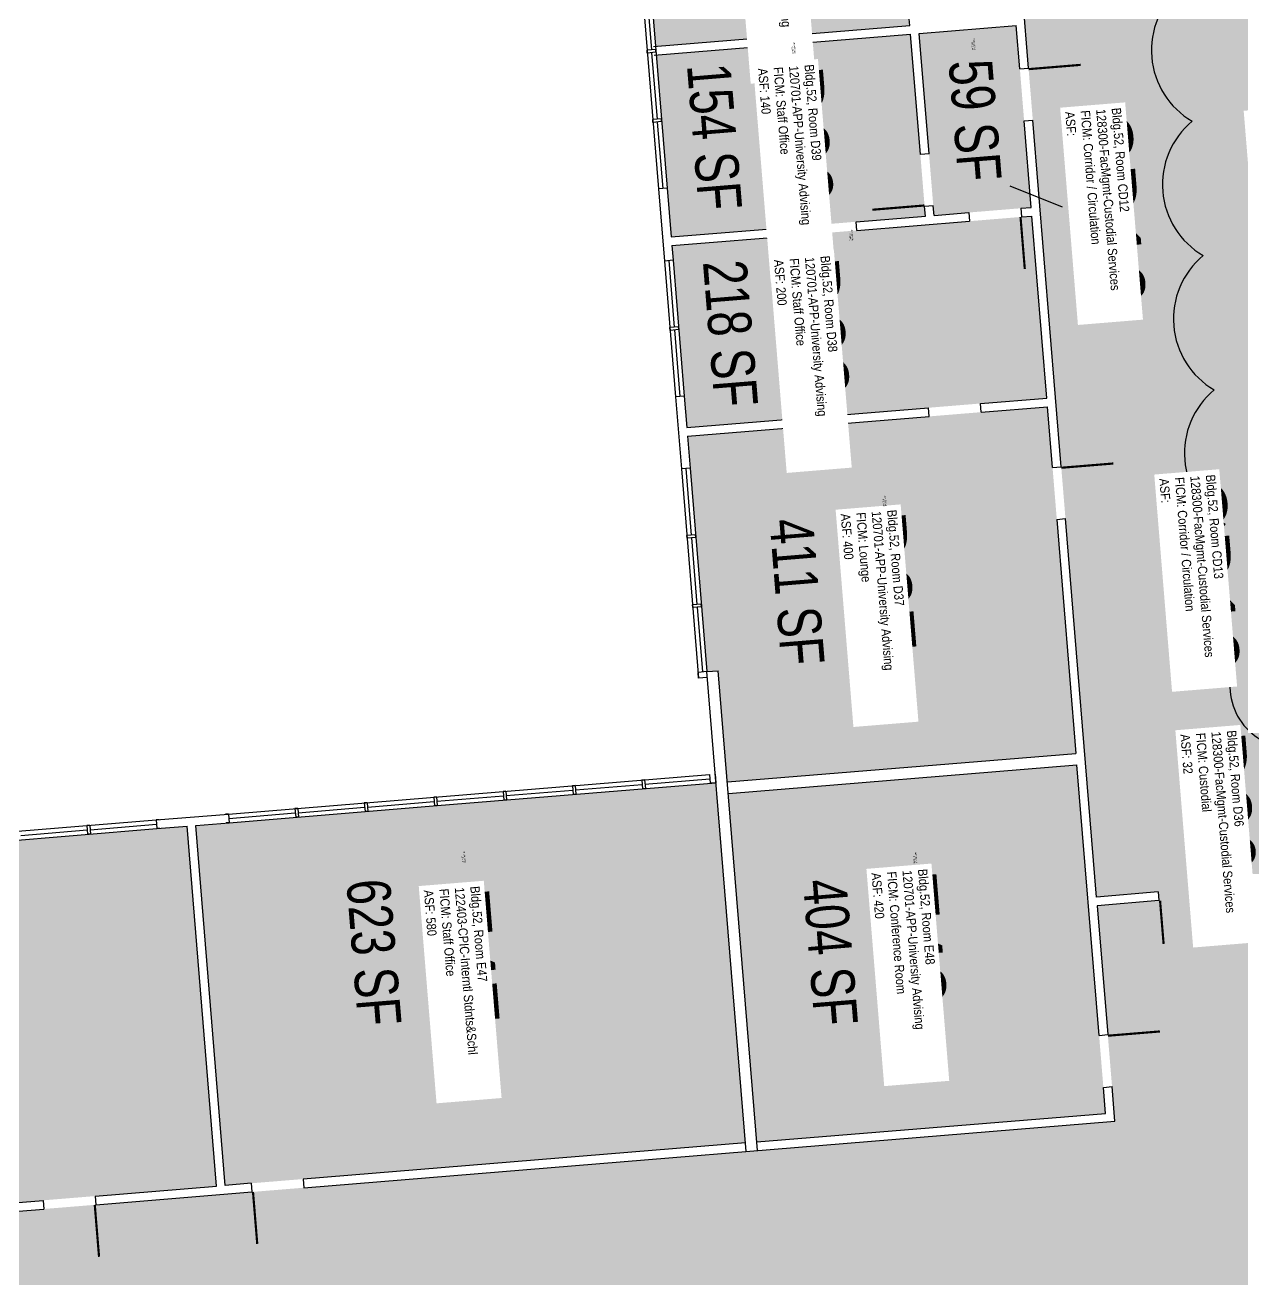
# Model space of a CAD drawing. Header units: inches. Extents: x 69213595 to 69219133, y 27671820 to 27676125.
# Drawn here: x 69215051 to 69215890, y 27673459 to 27674324 of the extents above; entities that cross this region are included whole.
import ezdxf
from ezdxf.enums import TextEntityAlignment as Align

# ---------------------------------------------------------------- set-up
doc = ezdxf.new("R2010")
doc.units = ezdxf.units.IN
doc.header["$LTSCALE"] = 100
doc.header["$MEASUREMENT"] = 0
for name, color, linetype in [('A-DOOR', 2, 'CONTINUOUS'), ('A-GLAZ', 1, 'CONTINUOUS'), ('A-IDEN-RNUM', 7, 'CONTINUOUS'), ('A-IDEN-SNUM', 4, 'CONTINUOUS'), ('A-IDEN-VNUM', 4, 'CONTINUOUS'), ('A-WALL', 5, 'CONTINUOUS'), ('AREA-TEXT', 3, 'CONTINUOUS'), ('Rooms-Category-Color', 7, 'CONTINUOUS'), ('Rooms-College-Color', 7, 'CONTINUOUS'), ('Rooms-Department-Color', 7, 'CONTINUOUS'), ('Rooms-Division-Color', 7, 'CONTINUOUS'), ('Rooms-Information', 7, 'CONTINUOUS')]:
    doc.layers.add(name, color=color, linetype=linetype)
doc.layers.add('A-REV', color=1, linetype='CONTINUOUS', true_color=0xff0000)
doc.styles.add('CP_AREA', font='arial.ttf', dxfattribs={"height": 15})
doc.styles.add('CP_ROOMSNUMBER', font='arial.ttf', dxfattribs={"height": 1})
doc.styles.add('CP_ROOMVNUMBER', font='arial.ttf', dxfattribs={"width": 0.85, "height": 0.075})

msp = doc.modelspace()

# ---------------------------------------------------------------- hatches: boundary and pattern name
at = {"layer": 'Rooms-Category-Color', "true_color": 0xadadad}
for points in [[(69215840.75, 27673099.77), (69215837.81, 27673135.65), (69215823.62, 27673308.82), (69215820.68, 27673344.7), (69215812.35, 27673446.36), (69215565.93, 27673426.17), (69215557.95, 27673425.52), (69215582.07, 27673131.25), (69215510.31, 27673125.37), (69215486.68, 27673413.66), (69215486.19, 27673419.63), (69215058.63, 27673384.6), (69215022.75, 27673381.66), (69214983.88, 27673378.47), (69214948, 27673375.53), (69214569.27, 27673344.5), (69214533.39, 27673341.56), (69214399.83, 27673330.62), (69214359.94, 27673327.64), (69214296.12, 27673322.87), (69214154.6, 27673311.28), (69214144.8, 27673430.87), (69214310.24, 27673444.43), (69214316.22, 27673444.92), (69214311.48, 27673502.73), (69214308.54, 27673538.61), (69214306.58, 27673562.53), (69214303.64, 27673598.41), (69214287.8, 27673791.76), (69214284.86, 27673827.64), (69214282.9, 27673851.56), (69214279.96, 27673887.44), (69214264.28, 27674078.8), (69214261.34, 27674114.68), (69214259.38, 27674138.6), (69214256.44, 27674174.48), (69214251.46, 27674235.27), (69214325.21, 27674241.32), (69214357.31, 27673849.63), (69214389.91, 27673451.71), (69214397.89, 27673452.37), (69214818.23, 27673486.81), (69215063.65, 27673506.92), (69215099.53, 27673509.86), (69215207.17, 27673518.68), (69215243.05, 27673521.62), (69215548.03, 27673546.61), (69215556, 27673547.26), (69215802.43, 27673567.45), (69215790.24, 27673716.22), (69215832.85, 27673719.71), (69215832.36, 27673725.69), (69215789.75, 27673722.2), (69215745.81, 27674258.39), (69215742.87, 27674294.27), (69215716.68, 27674613.92), (69215713.74, 27674649.8), (69215706.5, 27674738.19), (69215524.47, 27675247.88), (69215512.34, 27675281.78), (69215403.46, 27675585.87), (69215540.46, 27675634.88), (69215548.89, 27675611.3), (69215561.02, 27675577.4), (69215622.41, 27675405.79), (69215634.54, 27675371.9), (69215739.63, 27675078.13), (69215751.76, 27675044.23), (69215797.61, 27674916.07), (69215921.32, 27674926.2), (69215957.2, 27674929.14), (69215999.35, 27674932.6), (69216032.24, 27674935.29), (69216068.12, 27674938.23), (69216151.84, 27674945.09), (69216187.72, 27674948.03), (69216314.29, 27674958.4), (69216421.93, 27674967.22), (69216888.37, 27675005.44), (69216924.25, 27675008.38), (69216954.15, 27675010.83), (69216990.03, 27675013.77), (69217037.87, 27675017.69), (69217073.75, 27675020.63), (69217468.43, 27675052.97), (69217504.3, 27675055.91), (69217563.11, 27675060.73), (69217598.99, 27675063.67), (69217671.74, 27675069.63), (69217707.62, 27675072.57), (69218096.32, 27675104.42), (69218132.2, 27675107.36), (69218174.06, 27675110.79), (69218209.94, 27675113.73), (69218254.79, 27675117.41), (69218290.67, 27675120.35), (69218673.39, 27675151.71), (69218709.27, 27675154.65), (69218751.13, 27675158.08), (69218763.09, 27675012.07), (69218721.23, 27675008.64), (69218685.35, 27675005.7), (69218302.63, 27674974.34), (69218266.75, 27674971.4), (69218221.9, 27674967.72), (69218186.02, 27674964.78), (69218144.16, 27674961.35), (69218108.28, 27674958.41), (69217719.59, 27674926.56), (69217659.79, 27674921.66), (69217459.71, 27674905.27), (69217423.83, 27674902.33), (69217257.39, 27674888.69), (69217221.51, 27674885.75), (69217193.6, 27674883.46), (69217173.67, 27674881.83), (69217137.79, 27674878.89), (69216744.85, 27674846.69), (69216708.97, 27674843.75), (69216649.18, 27674838.85), (69216613.3, 27674835.91), (69216553.5, 27674831.01), (69216517.62, 27674828.07), (69216130.66, 27674796.37), (69216094.78, 27674793.43), (69216076.84, 27674791.96), (69216040.96, 27674789.02), (69215849.6, 27674773.34), (69215854.29, 27674716.18), (69215857.23, 27674680.3), (69215861.21, 27674631.7), (69215864.15, 27674595.82), (69215878.25, 27674423.76), (69215885.48, 27674335.55), (69215927.34, 27674338.98), (69215930.14, 27674304.8), (69215932.75, 27674272.9), (69215933.14, 27674268.22), (69215891.28, 27674264.79), (69215918.27, 27673935.39), (69215919.25, 27673923.33), (69215934.66, 27673734.09), (69215892.15, 27673730.59), (69215892.64, 27673724.61), (69215935.15, 27673728.11), (69215955.34, 27673482.91), (69216291.47, 27673510.45), (69216327.35, 27673513.39), (69216554.59, 27673532.01), (69216590.46, 27673534.95), (69216716.04, 27673545.24), (69216751.92, 27673548.18), (69217242.28, 27673588.36), (69217278.16, 27673591.3), (69217349.92, 27673597.18), (69217385.8, 27673600.12), (69217430.65, 27673603.8), (69217484.47, 27673608.21), (69217520.35, 27673611.15), (69217734.63, 27673628.71), (69217736.43, 27673606.78), (69217744.4, 27673607.43), (69217743.91, 27673613.41), (69217774.81, 27673615.95), (69217751.12, 27673904.98), (69217831.85, 27673911.59), (69217854.23, 27673638.51), (69217862.2, 27673639.16), (69218120.34, 27673660.31), (69218156.22, 27673663.25), (69218345.58, 27673678.77), (69218405.38, 27673683.67), (69218536.94, 27673694.45), (69218596.74, 27673699.35), (69218780.13, 27673714.38), (69218837.93, 27673719.11), (69218907.7, 27673724.83), (69218911.13, 27673682.97), (69218914.07, 27673647.09), (69218917.5, 27673605.23), (69218925.02, 27673513.48), (69218805.42, 27673503.68), (69218797.9, 27673595.43), (69218789.93, 27673594.78), (69218691.26, 27673586.69), (69218655.38, 27673583.75), (69218547.74, 27673574.93), (69218511.86, 27673571.99), (69218404.22, 27673563.17), (69218368.34, 27673560.23), (69218261.7, 27673551.49), (69218225.82, 27673548.55), (69218118.18, 27673539.73), (69218082.3, 27673536.79), (69217968.68, 27673527.48), (69217932.8, 27673524.54), (69217752.4, 27673509.76), (69217750.61, 27673531.69), (69217742.63, 27673531.03), (69217769.09, 27673208.12), (69217697.33, 27673202.24), (69217672.67, 27673503.23), (69217432.48, 27673483.55), (69217249.09, 27673468.52), (69217213.21, 27673465.58), (69217045.77, 27673451.86), (69217009.89, 27673448.92), (69216812.55, 27673432.75), (69216776.67, 27673429.81), (69216150.27, 27673378.48), (69216114.39, 27673375.54), (69215965.14, 27673363.31), (69215993.24, 27673020.46), (69215995.85, 27672988.57), (69215998.79, 27672952.69), (69216035.09, 27672509.67), (69215890.08, 27672497.79), (69215883.54, 27672577.52), (69215880.28, 27672617.39), (69215878.74, 27672636.1), (69215860.5, 27672858.78), (69215857.56, 27672894.66)], [(69215701.73, 27674194.58), (69215737.61, 27674197.52), (69215744.73, 27674198.1), (69215739.83, 27674257.9), (69215736.89, 27674293.78), (69215734.44, 27674323.68), (69215667.42, 27674318.19), (69215674.23, 27674235.07), (69215677.17, 27674199.19), (69215677.71, 27674192.61)]]:
    msp.add_hatch(color=253, dxfattribs=at).paths.add_polyline_path(points)
at = {"layer": 'Rooms-Category-Color', "true_color": 0xfa9ba3}
for points in [[(69215478.04, 27674400.8), (69215475.24, 27674434.88), (69215650.66, 27674449.26), (69215657.45, 27674366.33), (69215660.39, 27674330.45), (69215660.95, 27674323.68), (69215485.54, 27674309.3)], [(69215486.03, 27674303.32), (69215661.44, 27674317.7), (69215668.25, 27674234.58), (69215671.19, 27674198.7), (69215671.73, 27674192.12), (69215496.32, 27674177.74), (69215493.55, 27674211.43)], [(69215738.1, 27674191.54), (69215745.22, 27674192.12), (69215755.51, 27674066.54), (69215507.1, 27674046.18), (69215505.31, 27674067.91), (69215497.64, 27674161.6), (69215496.81, 27674171.76), (69215702.22, 27674188.6)], [(69215794.49, 27673590.88), (69215791.55, 27673626.76), (69215776.26, 27673813.39), (69215535.81, 27673793.69), (69215555.51, 27673553.24), (69215795.96, 27673572.94)], [(69215191.51, 27673773.5), (69215335.03, 27673785.26), (69215527.19, 27673801.01), (69215547.54, 27673552.59), (69215242.56, 27673527.6), (69215206.68, 27673524.66), (69215188.74, 27673523.19), (69215168.39, 27673771.61)], [(69214825.71, 27673493.44), (69215063.16, 27673512.9), (69215099.04, 27673515.84), (69215182.76, 27673522.7), (69215162.41, 27673771.12), (69215141.68, 27673769.42), (69214805.35, 27673741.86)]]:
    msp.add_hatch(color=241, dxfattribs=at).paths.add_polyline_path(points)
at = {"layer": 'Rooms-Category-Color', "true_color": 0xffe090}
msp.add_hatch(color=41, dxfattribs=at).paths.add_polyline_path([(69215759.43, 27674018.7), (69215762.37, 27673982.82), (69215775.6, 27673821.36), (69215535.16, 27673801.66), (69215528.87, 27673878.4), (69215520.9, 27673877.75), (69215509.4, 27674018.08), (69215507.59, 27674040.2), (69215756, 27674060.56)])
at = {"layer": 'Rooms-College-Color', "true_color": 0xadadad}
for points in [[(69215840.75, 27673099.77), (69215837.81, 27673135.65), (69215823.62, 27673308.82), (69215820.68, 27673344.7), (69215812.35, 27673446.36), (69215565.93, 27673426.17), (69215557.95, 27673425.52), (69215582.07, 27673131.25), (69215510.31, 27673125.37), (69215486.68, 27673413.66), (69215486.19, 27673419.63), (69215058.63, 27673384.6), (69215022.75, 27673381.66), (69214983.88, 27673378.47), (69214948, 27673375.53), (69214569.27, 27673344.5), (69214533.39, 27673341.56), (69214399.83, 27673330.62), (69214359.94, 27673327.64), (69214296.12, 27673322.87), (69214154.6, 27673311.28), (69214144.8, 27673430.87), (69214310.24, 27673444.43), (69214316.22, 27673444.92), (69214311.48, 27673502.73), (69214308.54, 27673538.61), (69214306.58, 27673562.53), (69214303.64, 27673598.41), (69214287.8, 27673791.76), (69214284.86, 27673827.64), (69214282.9, 27673851.56), (69214279.96, 27673887.44), (69214264.28, 27674078.8), (69214261.34, 27674114.68), (69214259.38, 27674138.6), (69214256.44, 27674174.48), (69214251.46, 27674235.27), (69214325.21, 27674241.32), (69214357.31, 27673849.63), (69214389.91, 27673451.71), (69214397.89, 27673452.37), (69214818.23, 27673486.81), (69215063.65, 27673506.92), (69215099.53, 27673509.86), (69215207.17, 27673518.68), (69215243.05, 27673521.62), (69215548.03, 27673546.61), (69215556, 27673547.26), (69215802.43, 27673567.45), (69215790.24, 27673716.22), (69215832.85, 27673719.71), (69215832.36, 27673725.69), (69215789.75, 27673722.2), (69215745.81, 27674258.39), (69215742.87, 27674294.27), (69215716.68, 27674613.92), (69215713.74, 27674649.8), (69215706.5, 27674738.19), (69215524.47, 27675247.88), (69215512.34, 27675281.78), (69215403.46, 27675585.87), (69215540.46, 27675634.88), (69215548.89, 27675611.3), (69215561.02, 27675577.4), (69215622.41, 27675405.79), (69215634.54, 27675371.9), (69215739.63, 27675078.13), (69215751.76, 27675044.23), (69215797.61, 27674916.07), (69215921.32, 27674926.2), (69215957.2, 27674929.14), (69215999.35, 27674932.6), (69216032.24, 27674935.29), (69216068.12, 27674938.23), (69216151.84, 27674945.09), (69216187.72, 27674948.03), (69216314.29, 27674958.4), (69216421.93, 27674967.22), (69216888.37, 27675005.44), (69216924.25, 27675008.38), (69216954.15, 27675010.83), (69216990.03, 27675013.77), (69217037.87, 27675017.69), (69217073.75, 27675020.63), (69217468.43, 27675052.97), (69217504.3, 27675055.91), (69217563.11, 27675060.73), (69217598.99, 27675063.67), (69217671.74, 27675069.63), (69217707.62, 27675072.57), (69218096.32, 27675104.42), (69218132.2, 27675107.36), (69218174.06, 27675110.79), (69218209.94, 27675113.73), (69218254.79, 27675117.41), (69218290.67, 27675120.35), (69218673.39, 27675151.71), (69218709.27, 27675154.65), (69218751.13, 27675158.08), (69218763.09, 27675012.07), (69218721.23, 27675008.64), (69218685.35, 27675005.7), (69218302.63, 27674974.34), (69218266.75, 27674971.4), (69218221.9, 27674967.72), (69218186.02, 27674964.78), (69218144.16, 27674961.35), (69218108.28, 27674958.41), (69217719.59, 27674926.56), (69217659.79, 27674921.66), (69217459.71, 27674905.27), (69217423.83, 27674902.33), (69217257.39, 27674888.69), (69217221.51, 27674885.75), (69217193.6, 27674883.46), (69217173.67, 27674881.83), (69217137.79, 27674878.89), (69216744.85, 27674846.69), (69216708.97, 27674843.75), (69216649.18, 27674838.85), (69216613.3, 27674835.91), (69216553.5, 27674831.01), (69216517.62, 27674828.07), (69216130.66, 27674796.37), (69216094.78, 27674793.43), (69216076.84, 27674791.96), (69216040.96, 27674789.02), (69215849.6, 27674773.34), (69215854.29, 27674716.18), (69215857.23, 27674680.3), (69215861.21, 27674631.7), (69215864.15, 27674595.82), (69215878.25, 27674423.76), (69215885.48, 27674335.55), (69215927.34, 27674338.98), (69215930.14, 27674304.8), (69215932.75, 27674272.9), (69215933.14, 27674268.22), (69215891.28, 27674264.79), (69215918.27, 27673935.39), (69215919.25, 27673923.33), (69215934.66, 27673734.09), (69215892.15, 27673730.59), (69215892.64, 27673724.61), (69215935.15, 27673728.11), (69215955.34, 27673482.91), (69216291.47, 27673510.45), (69216327.35, 27673513.39), (69216554.59, 27673532.01), (69216590.46, 27673534.95), (69216716.04, 27673545.24), (69216751.92, 27673548.18), (69217242.28, 27673588.36), (69217278.16, 27673591.3), (69217349.92, 27673597.18), (69217385.8, 27673600.12), (69217430.65, 27673603.8), (69217484.47, 27673608.21), (69217520.35, 27673611.15), (69217734.63, 27673628.71), (69217736.43, 27673606.78), (69217744.4, 27673607.43), (69217743.91, 27673613.41), (69217774.81, 27673615.95), (69217751.12, 27673904.98), (69217831.85, 27673911.59), (69217854.23, 27673638.51), (69217862.2, 27673639.16), (69218120.34, 27673660.31), (69218156.22, 27673663.25), (69218345.58, 27673678.77), (69218405.38, 27673683.67), (69218536.94, 27673694.45), (69218596.74, 27673699.35), (69218780.13, 27673714.38), (69218837.93, 27673719.11), (69218907.7, 27673724.83), (69218911.13, 27673682.97), (69218914.07, 27673647.09), (69218917.5, 27673605.23), (69218925.02, 27673513.48), (69218805.42, 27673503.68), (69218797.9, 27673595.43), (69218789.93, 27673594.78), (69218691.26, 27673586.69), (69218655.38, 27673583.75), (69218547.74, 27673574.93), (69218511.86, 27673571.99), (69218404.22, 27673563.17), (69218368.34, 27673560.23), (69218261.7, 27673551.49), (69218225.82, 27673548.55), (69218118.18, 27673539.73), (69218082.3, 27673536.79), (69217968.68, 27673527.48), (69217932.8, 27673524.54), (69217752.4, 27673509.76), (69217750.61, 27673531.69), (69217742.63, 27673531.03), (69217769.09, 27673208.12), (69217697.33, 27673202.24), (69217672.67, 27673503.23), (69217432.48, 27673483.55), (69217249.09, 27673468.52), (69217213.21, 27673465.58), (69217045.77, 27673451.86), (69217009.89, 27673448.92), (69216812.55, 27673432.75), (69216776.67, 27673429.81), (69216150.27, 27673378.48), (69216114.39, 27673375.54), (69215965.14, 27673363.31), (69215993.24, 27673020.46), (69215995.85, 27672988.57), (69215998.79, 27672952.69), (69216035.09, 27672509.67), (69215890.08, 27672497.79), (69215883.54, 27672577.52), (69215880.28, 27672617.39), (69215878.74, 27672636.1), (69215860.5, 27672858.78), (69215857.56, 27672894.66)], [(69215701.73, 27674194.58), (69215737.61, 27674197.52), (69215744.73, 27674198.1), (69215739.83, 27674257.9), (69215736.89, 27674293.78), (69215734.44, 27674323.68), (69215667.42, 27674318.19), (69215674.23, 27674235.07), (69215677.17, 27674199.19), (69215677.71, 27674192.61)]]:
    msp.add_hatch(color=253, dxfattribs=at).paths.add_polyline_path(points)
at = {"layer": 'Rooms-College-Color', "true_color": 0x80bc67}
for points in [[(69215478.04, 27674400.8), (69215475.24, 27674434.88), (69215650.66, 27674449.26), (69215657.45, 27674366.33), (69215660.39, 27674330.45), (69215660.95, 27674323.68), (69215485.54, 27674309.3)], [(69215486.03, 27674303.32), (69215661.44, 27674317.7), (69215668.25, 27674234.58), (69215671.19, 27674198.7), (69215671.73, 27674192.12), (69215496.32, 27674177.74), (69215493.55, 27674211.43)], [(69215738.1, 27674191.54), (69215745.22, 27674192.12), (69215755.51, 27674066.54), (69215507.1, 27674046.18), (69215505.31, 27674067.91), (69215497.64, 27674161.6), (69215496.81, 27674171.76), (69215702.22, 27674188.6)], [(69215759.43, 27674018.7), (69215762.37, 27673982.82), (69215775.6, 27673821.36), (69215535.16, 27673801.66), (69215528.87, 27673878.4), (69215520.9, 27673877.75), (69215509.4, 27674018.08), (69215507.59, 27674040.2), (69215756, 27674060.56)], [(69215794.49, 27673590.88), (69215791.55, 27673626.76), (69215776.26, 27673813.39), (69215535.81, 27673793.69), (69215555.51, 27673553.24), (69215795.96, 27673572.94)], [(69215191.51, 27673773.5), (69215335.03, 27673785.26), (69215527.19, 27673801.01), (69215547.54, 27673552.59), (69215242.56, 27673527.6), (69215206.68, 27673524.66), (69215188.74, 27673523.19), (69215168.39, 27673771.61)], [(69214825.71, 27673493.44), (69215063.16, 27673512.9), (69215099.04, 27673515.84), (69215182.76, 27673522.7), (69215162.41, 27673771.12), (69215141.68, 27673769.42), (69214805.35, 27673741.86)]]:
    msp.add_hatch(color=83, dxfattribs=at).paths.add_polyline_path(points)
at = {"layer": 'Rooms-Department-Color', "true_color": 0xacacac}
for points in [[(69215840.75, 27673099.77), (69215837.81, 27673135.65), (69215823.62, 27673308.82), (69215820.68, 27673344.7), (69215812.35, 27673446.36), (69215565.93, 27673426.17), (69215557.95, 27673425.52), (69215582.07, 27673131.25), (69215510.31, 27673125.37), (69215486.68, 27673413.66), (69215486.19, 27673419.63), (69215058.63, 27673384.6), (69215022.75, 27673381.66), (69214983.88, 27673378.47), (69214948, 27673375.53), (69214569.27, 27673344.5), (69214533.39, 27673341.56), (69214399.83, 27673330.62), (69214359.94, 27673327.64), (69214296.12, 27673322.87), (69214154.6, 27673311.28), (69214144.8, 27673430.87), (69214310.24, 27673444.43), (69214316.22, 27673444.92), (69214311.48, 27673502.73), (69214308.54, 27673538.61), (69214306.58, 27673562.53), (69214303.64, 27673598.41), (69214287.8, 27673791.76), (69214284.86, 27673827.64), (69214282.9, 27673851.56), (69214279.96, 27673887.44), (69214264.28, 27674078.8), (69214261.34, 27674114.68), (69214259.38, 27674138.6), (69214256.44, 27674174.48), (69214251.46, 27674235.27), (69214325.21, 27674241.32), (69214357.31, 27673849.63), (69214389.91, 27673451.71), (69214397.89, 27673452.37), (69214818.23, 27673486.81), (69215063.65, 27673506.92), (69215099.53, 27673509.86), (69215207.17, 27673518.68), (69215243.05, 27673521.62), (69215548.03, 27673546.61), (69215556, 27673547.26), (69215802.43, 27673567.45), (69215790.24, 27673716.22), (69215832.85, 27673719.71), (69215832.36, 27673725.69), (69215789.75, 27673722.2), (69215745.81, 27674258.39), (69215742.87, 27674294.27), (69215716.68, 27674613.92), (69215713.74, 27674649.8), (69215706.5, 27674738.19), (69215524.47, 27675247.88), (69215512.34, 27675281.78), (69215403.46, 27675585.87), (69215540.46, 27675634.88), (69215548.89, 27675611.3), (69215561.02, 27675577.4), (69215622.41, 27675405.79), (69215634.54, 27675371.9), (69215739.63, 27675078.13), (69215751.76, 27675044.23), (69215797.61, 27674916.07), (69215921.32, 27674926.2), (69215957.2, 27674929.14), (69215999.35, 27674932.6), (69216032.24, 27674935.29), (69216068.12, 27674938.23), (69216151.84, 27674945.09), (69216187.72, 27674948.03), (69216314.29, 27674958.4), (69216421.93, 27674967.22), (69216888.37, 27675005.44), (69216924.25, 27675008.38), (69216954.15, 27675010.83), (69216990.03, 27675013.77), (69217037.87, 27675017.69), (69217073.75, 27675020.63), (69217468.43, 27675052.97), (69217504.3, 27675055.91), (69217563.11, 27675060.73), (69217598.99, 27675063.67), (69217671.74, 27675069.63), (69217707.62, 27675072.57), (69218096.32, 27675104.42), (69218132.2, 27675107.36), (69218174.06, 27675110.79), (69218209.94, 27675113.73), (69218254.79, 27675117.41), (69218290.67, 27675120.35), (69218673.39, 27675151.71), (69218709.27, 27675154.65), (69218751.13, 27675158.08), (69218763.09, 27675012.07), (69218721.23, 27675008.64), (69218685.35, 27675005.7), (69218302.63, 27674974.34), (69218266.75, 27674971.4), (69218221.9, 27674967.72), (69218186.02, 27674964.78), (69218144.16, 27674961.35), (69218108.28, 27674958.41), (69217719.59, 27674926.56), (69217659.79, 27674921.66), (69217459.71, 27674905.27), (69217423.83, 27674902.33), (69217257.39, 27674888.69), (69217221.51, 27674885.75), (69217193.6, 27674883.46), (69217173.67, 27674881.83), (69217137.79, 27674878.89), (69216744.85, 27674846.69), (69216708.97, 27674843.75), (69216649.18, 27674838.85), (69216613.3, 27674835.91), (69216553.5, 27674831.01), (69216517.62, 27674828.07), (69216130.66, 27674796.37), (69216094.78, 27674793.43), (69216076.84, 27674791.96), (69216040.96, 27674789.02), (69215849.6, 27674773.34), (69215854.29, 27674716.18), (69215857.23, 27674680.3), (69215861.21, 27674631.7), (69215864.15, 27674595.82), (69215878.25, 27674423.76), (69215885.48, 27674335.55), (69215927.34, 27674338.98), (69215930.14, 27674304.8), (69215932.75, 27674272.9), (69215933.14, 27674268.22), (69215891.28, 27674264.79), (69215918.27, 27673935.39), (69215919.25, 27673923.33), (69215934.66, 27673734.09), (69215892.15, 27673730.59), (69215892.64, 27673724.61), (69215935.15, 27673728.11), (69215955.34, 27673482.91), (69216291.47, 27673510.45), (69216327.35, 27673513.39), (69216554.59, 27673532.01), (69216590.46, 27673534.95), (69216716.04, 27673545.24), (69216751.92, 27673548.18), (69217242.28, 27673588.36), (69217278.16, 27673591.3), (69217349.92, 27673597.18), (69217385.8, 27673600.12), (69217430.65, 27673603.8), (69217484.47, 27673608.21), (69217520.35, 27673611.15), (69217734.63, 27673628.71), (69217736.43, 27673606.78), (69217744.4, 27673607.43), (69217743.91, 27673613.41), (69217774.81, 27673615.95), (69217751.12, 27673904.98), (69217831.85, 27673911.59), (69217854.23, 27673638.51), (69217862.2, 27673639.16), (69218120.34, 27673660.31), (69218156.22, 27673663.25), (69218345.58, 27673678.77), (69218405.38, 27673683.67), (69218536.94, 27673694.45), (69218596.74, 27673699.35), (69218780.13, 27673714.38), (69218837.93, 27673719.11), (69218907.7, 27673724.83), (69218911.13, 27673682.97), (69218914.07, 27673647.09), (69218917.5, 27673605.23), (69218925.02, 27673513.48), (69218805.42, 27673503.68), (69218797.9, 27673595.43), (69218789.93, 27673594.78), (69218691.26, 27673586.69), (69218655.38, 27673583.75), (69218547.74, 27673574.93), (69218511.86, 27673571.99), (69218404.22, 27673563.17), (69218368.34, 27673560.23), (69218261.7, 27673551.49), (69218225.82, 27673548.55), (69218118.18, 27673539.73), (69218082.3, 27673536.79), (69217968.68, 27673527.48), (69217932.8, 27673524.54), (69217752.4, 27673509.76), (69217750.61, 27673531.69), (69217742.63, 27673531.03), (69217769.09, 27673208.12), (69217697.33, 27673202.24), (69217672.67, 27673503.23), (69217432.48, 27673483.55), (69217249.09, 27673468.52), (69217213.21, 27673465.58), (69217045.77, 27673451.86), (69217009.89, 27673448.92), (69216812.55, 27673432.75), (69216776.67, 27673429.81), (69216150.27, 27673378.48), (69216114.39, 27673375.54), (69215965.14, 27673363.31), (69215993.24, 27673020.46), (69215995.85, 27672988.57), (69215998.79, 27672952.69), (69216035.09, 27672509.67), (69215890.08, 27672497.79), (69215883.54, 27672577.52), (69215880.28, 27672617.39), (69215878.74, 27672636.1), (69215860.5, 27672858.78), (69215857.56, 27672894.66)], [(69215701.73, 27674194.58), (69215737.61, 27674197.52), (69215744.73, 27674198.1), (69215739.83, 27674257.9), (69215736.89, 27674293.78), (69215734.44, 27674323.68), (69215667.42, 27674318.19), (69215674.23, 27674235.07), (69215677.17, 27674199.19), (69215677.71, 27674192.61)]]:
    msp.add_hatch(color=253, dxfattribs=at).paths.add_polyline_path(points)
at = {"layer": 'Rooms-Department-Color', "true_color": 0x62f98f}
for points in [[(69215478.04, 27674400.8), (69215475.24, 27674434.88), (69215650.66, 27674449.26), (69215657.45, 27674366.33), (69215660.39, 27674330.45), (69215660.95, 27674323.68), (69215485.54, 27674309.3)], [(69215486.03, 27674303.32), (69215661.44, 27674317.7), (69215668.25, 27674234.58), (69215671.19, 27674198.7), (69215671.73, 27674192.12), (69215496.32, 27674177.74), (69215493.55, 27674211.43)], [(69215738.1, 27674191.54), (69215745.22, 27674192.12), (69215755.51, 27674066.54), (69215507.1, 27674046.18), (69215505.31, 27674067.91), (69215497.64, 27674161.6), (69215496.81, 27674171.76), (69215702.22, 27674188.6)], [(69215759.43, 27674018.7), (69215762.37, 27673982.82), (69215775.6, 27673821.36), (69215535.16, 27673801.66), (69215528.87, 27673878.4), (69215520.9, 27673877.75), (69215509.4, 27674018.08), (69215507.59, 27674040.2), (69215756, 27674060.56)], [(69215794.49, 27673590.88), (69215791.55, 27673626.76), (69215776.26, 27673813.39), (69215535.81, 27673793.69), (69215555.51, 27673553.24), (69215795.96, 27673572.94)], [(69215191.51, 27673773.5), (69215335.03, 27673785.26), (69215527.19, 27673801.01), (69215547.54, 27673552.59), (69215242.56, 27673527.6), (69215206.68, 27673524.66), (69215188.74, 27673523.19), (69215168.39, 27673771.61)], [(69214825.71, 27673493.44), (69215063.16, 27673512.9), (69215099.04, 27673515.84), (69215182.76, 27673522.7), (69215162.41, 27673771.12), (69215141.68, 27673769.42), (69214805.35, 27673741.86)]]:
    msp.add_hatch(color=91, dxfattribs=at).paths.add_polyline_path(points)
at = {"layer": 'Rooms-Division-Color', "true_color": 0xadadad}
for points in [[(69215840.75, 27673099.77), (69215837.81, 27673135.65), (69215823.62, 27673308.82), (69215820.68, 27673344.7), (69215812.35, 27673446.36), (69215565.93, 27673426.17), (69215557.95, 27673425.52), (69215582.07, 27673131.25), (69215510.31, 27673125.37), (69215486.68, 27673413.66), (69215486.19, 27673419.63), (69215058.63, 27673384.6), (69215022.75, 27673381.66), (69214983.88, 27673378.47), (69214948, 27673375.53), (69214569.27, 27673344.5), (69214533.39, 27673341.56), (69214399.83, 27673330.62), (69214359.94, 27673327.64), (69214296.12, 27673322.87), (69214154.6, 27673311.28), (69214144.8, 27673430.87), (69214310.24, 27673444.43), (69214316.22, 27673444.92), (69214311.48, 27673502.73), (69214308.54, 27673538.61), (69214306.58, 27673562.53), (69214303.64, 27673598.41), (69214287.8, 27673791.76), (69214284.86, 27673827.64), (69214282.9, 27673851.56), (69214279.96, 27673887.44), (69214264.28, 27674078.8), (69214261.34, 27674114.68), (69214259.38, 27674138.6), (69214256.44, 27674174.48), (69214251.46, 27674235.27), (69214325.21, 27674241.32), (69214357.31, 27673849.63), (69214389.91, 27673451.71), (69214397.89, 27673452.37), (69214818.23, 27673486.81), (69215063.65, 27673506.92), (69215099.53, 27673509.86), (69215207.17, 27673518.68), (69215243.05, 27673521.62), (69215548.03, 27673546.61), (69215556, 27673547.26), (69215802.43, 27673567.45), (69215790.24, 27673716.22), (69215832.85, 27673719.71), (69215832.36, 27673725.69), (69215789.75, 27673722.2), (69215745.81, 27674258.39), (69215742.87, 27674294.27), (69215716.68, 27674613.92), (69215713.74, 27674649.8), (69215706.5, 27674738.19), (69215524.47, 27675247.88), (69215512.34, 27675281.78), (69215403.46, 27675585.87), (69215540.46, 27675634.88), (69215548.89, 27675611.3), (69215561.02, 27675577.4), (69215622.41, 27675405.79), (69215634.54, 27675371.9), (69215739.63, 27675078.13), (69215751.76, 27675044.23), (69215797.61, 27674916.07), (69215921.32, 27674926.2), (69215957.2, 27674929.14), (69215999.35, 27674932.6), (69216032.24, 27674935.29), (69216068.12, 27674938.23), (69216151.84, 27674945.09), (69216187.72, 27674948.03), (69216314.29, 27674958.4), (69216421.93, 27674967.22), (69216888.37, 27675005.44), (69216924.25, 27675008.38), (69216954.15, 27675010.83), (69216990.03, 27675013.77), (69217037.87, 27675017.69), (69217073.75, 27675020.63), (69217468.43, 27675052.97), (69217504.3, 27675055.91), (69217563.11, 27675060.73), (69217598.99, 27675063.67), (69217671.74, 27675069.63), (69217707.62, 27675072.57), (69218096.32, 27675104.42), (69218132.2, 27675107.36), (69218174.06, 27675110.79), (69218209.94, 27675113.73), (69218254.79, 27675117.41), (69218290.67, 27675120.35), (69218673.39, 27675151.71), (69218709.27, 27675154.65), (69218751.13, 27675158.08), (69218763.09, 27675012.07), (69218721.23, 27675008.64), (69218685.35, 27675005.7), (69218302.63, 27674974.34), (69218266.75, 27674971.4), (69218221.9, 27674967.72), (69218186.02, 27674964.78), (69218144.16, 27674961.35), (69218108.28, 27674958.41), (69217719.59, 27674926.56), (69217659.79, 27674921.66), (69217459.71, 27674905.27), (69217423.83, 27674902.33), (69217257.39, 27674888.69), (69217221.51, 27674885.75), (69217193.6, 27674883.46), (69217173.67, 27674881.83), (69217137.79, 27674878.89), (69216744.85, 27674846.69), (69216708.97, 27674843.75), (69216649.18, 27674838.85), (69216613.3, 27674835.91), (69216553.5, 27674831.01), (69216517.62, 27674828.07), (69216130.66, 27674796.37), (69216094.78, 27674793.43), (69216076.84, 27674791.96), (69216040.96, 27674789.02), (69215849.6, 27674773.34), (69215854.29, 27674716.18), (69215857.23, 27674680.3), (69215861.21, 27674631.7), (69215864.15, 27674595.82), (69215878.25, 27674423.76), (69215885.48, 27674335.55), (69215927.34, 27674338.98), (69215930.14, 27674304.8), (69215932.75, 27674272.9), (69215933.14, 27674268.22), (69215891.28, 27674264.79), (69215918.27, 27673935.39), (69215919.25, 27673923.33), (69215934.66, 27673734.09), (69215892.15, 27673730.59), (69215892.64, 27673724.61), (69215935.15, 27673728.11), (69215955.34, 27673482.91), (69216291.47, 27673510.45), (69216327.35, 27673513.39), (69216554.59, 27673532.01), (69216590.46, 27673534.95), (69216716.04, 27673545.24), (69216751.92, 27673548.18), (69217242.28, 27673588.36), (69217278.16, 27673591.3), (69217349.92, 27673597.18), (69217385.8, 27673600.12), (69217430.65, 27673603.8), (69217484.47, 27673608.21), (69217520.35, 27673611.15), (69217734.63, 27673628.71), (69217736.43, 27673606.78), (69217744.4, 27673607.43), (69217743.91, 27673613.41), (69217774.81, 27673615.95), (69217751.12, 27673904.98), (69217831.85, 27673911.59), (69217854.23, 27673638.51), (69217862.2, 27673639.16), (69218120.34, 27673660.31), (69218156.22, 27673663.25), (69218345.58, 27673678.77), (69218405.38, 27673683.67), (69218536.94, 27673694.45), (69218596.74, 27673699.35), (69218780.13, 27673714.38), (69218837.93, 27673719.11), (69218907.7, 27673724.83), (69218911.13, 27673682.97), (69218914.07, 27673647.09), (69218917.5, 27673605.23), (69218925.02, 27673513.48), (69218805.42, 27673503.68), (69218797.9, 27673595.43), (69218789.93, 27673594.78), (69218691.26, 27673586.69), (69218655.38, 27673583.75), (69218547.74, 27673574.93), (69218511.86, 27673571.99), (69218404.22, 27673563.17), (69218368.34, 27673560.23), (69218261.7, 27673551.49), (69218225.82, 27673548.55), (69218118.18, 27673539.73), (69218082.3, 27673536.79), (69217968.68, 27673527.48), (69217932.8, 27673524.54), (69217752.4, 27673509.76), (69217750.61, 27673531.69), (69217742.63, 27673531.03), (69217769.09, 27673208.12), (69217697.33, 27673202.24), (69217672.67, 27673503.23), (69217432.48, 27673483.55), (69217249.09, 27673468.52), (69217213.21, 27673465.58), (69217045.77, 27673451.86), (69217009.89, 27673448.92), (69216812.55, 27673432.75), (69216776.67, 27673429.81), (69216150.27, 27673378.48), (69216114.39, 27673375.54), (69215965.14, 27673363.31), (69215993.24, 27673020.46), (69215995.85, 27672988.57), (69215998.79, 27672952.69), (69216035.09, 27672509.67), (69215890.08, 27672497.79), (69215883.54, 27672577.52), (69215880.28, 27672617.39), (69215878.74, 27672636.1), (69215860.5, 27672858.78), (69215857.56, 27672894.66)], [(69215701.73, 27674194.58), (69215737.61, 27674197.52), (69215744.73, 27674198.1), (69215739.83, 27674257.9), (69215736.89, 27674293.78), (69215734.44, 27674323.68), (69215667.42, 27674318.19), (69215674.23, 27674235.07), (69215677.17, 27674199.19), (69215677.71, 27674192.61)]]:
    msp.add_hatch(color=253, dxfattribs=at).paths.add_polyline_path(points)
at = {"layer": 'Rooms-Division-Color', "true_color": 0x62f98f}
for points in [[(69215478.04, 27674400.8), (69215475.24, 27674434.88), (69215650.66, 27674449.26), (69215657.45, 27674366.33), (69215660.39, 27674330.45), (69215660.95, 27674323.68), (69215485.54, 27674309.3)], [(69215486.03, 27674303.32), (69215661.44, 27674317.7), (69215668.25, 27674234.58), (69215671.19, 27674198.7), (69215671.73, 27674192.12), (69215496.32, 27674177.74), (69215493.55, 27674211.43)], [(69215738.1, 27674191.54), (69215745.22, 27674192.12), (69215755.51, 27674066.54), (69215507.1, 27674046.18), (69215505.31, 27674067.91), (69215497.64, 27674161.6), (69215496.81, 27674171.76), (69215702.22, 27674188.6)], [(69215759.43, 27674018.7), (69215762.37, 27673982.82), (69215775.6, 27673821.36), (69215535.16, 27673801.66), (69215528.87, 27673878.4), (69215520.9, 27673877.75), (69215509.4, 27674018.08), (69215507.59, 27674040.2), (69215756, 27674060.56)], [(69215794.49, 27673590.88), (69215791.55, 27673626.76), (69215776.26, 27673813.39), (69215535.81, 27673793.69), (69215555.51, 27673553.24), (69215795.96, 27673572.94)], [(69215191.51, 27673773.5), (69215335.03, 27673785.26), (69215527.19, 27673801.01), (69215547.54, 27673552.59), (69215242.56, 27673527.6), (69215206.68, 27673524.66), (69215188.74, 27673523.19), (69215168.39, 27673771.61)], [(69214825.71, 27673493.44), (69215063.16, 27673512.9), (69215099.04, 27673515.84), (69215182.76, 27673522.7), (69215162.41, 27673771.12), (69215141.68, 27673769.42), (69214805.35, 27673741.86)]]:
    msp.add_hatch(color=91, dxfattribs=at).paths.add_polyline_path(points)

# ---------------------------------------------------------------- linework, layer by layer
at = {"layer": 'A-DOOR'}
for points in [[(69215742.93, 27674293.52, 1.5, 1.5, 0), (69215778.81, 27674296.46, 0, 0, 0), (69215778.87, 27674295.71, 0, 0, -0.414214), (69215744.32, 27674258.27, 0, 0, -0.414214)], [(69215671.03, 27674199.43, 1.5, 1.5, 0), (69215635.15, 27674196.49, 0, 0, 0), (69215635.09, 27674197.24, 0, 0, -0.414214), (69215669.64, 27674234.69, 0, 0, -0.414214)], [(69215588.75, 27674185.42, 1.5, 1.5, 0), (69215585.81, 27674221.3, 0, 0, 0), (69215586.55, 27674221.36, 0, 0, -0.414214), (69215624, 27674186.8, 0, 0, -0.414214)], [(69215737.35, 27674191.47, 1.5, 1.5, 0), (69215740.29, 27674155.59, 0, 0, 0), (69215739.54, 27674155.53, 0, 0, -0.414214), (69215702.09, 27674190.09, 0, 0, -0.414214)], [(69215765.47, 27674018.44, 1.5, 1.5, 0), (69215801.35, 27674021.38, 0, 0, 0), (69215801.41, 27674020.64, 0, 0, -0.414214), (69215766.86, 27673983.19, 0, 0, -0.414214)], [(69215891.9, 27673724.55, 1.5, 1.5, 0), (69215894.35, 27673694.65, 0, 0, 0), (69215895.09, 27673694.71, 0, 0, -0.414214), (69215862.75, 27673722.16, 0, 0, -0.414214)], [(69215833.59, 27673719.77, 1.5, 1.5, 0), (69215836.04, 27673689.87, 0, 0, 0), (69215835.3, 27673689.81, 0, 0, 0.414214), (69215862.75, 27673722.16, 0, 0, 0.414214)], [(69215797.59, 27673626.51, 1.5, 1.5, 0), (69215833.47, 27673629.45, 0, 0, 0), (69215833.53, 27673628.7, 0, 0, -0.414214), (69215798.97, 27673591.25, 0, 0, -0.414214)], [(69215207.92, 27673518.74, 1.5, 1.5, 0), (69215210.86, 27673482.86, 0, 0, 0), (69215211.61, 27673482.92, 0, 0, 0.414214), (69215242.93, 27673523.11, 0, 0, 0.414214)], [(69215098.79, 27673509.8, 1.5, 1.5, 0), (69215101.73, 27673473.92, 0, 0, 0), (69215100.98, 27673473.86, 0, 0, -0.414214), (69215063.53, 27673508.41, 0, 0, -0.414214)]]:
    msp.add_lwpolyline(points, format="xyseb", dxfattribs=at)
at = {"layer": 'A-GLAZ'}
for p, q in [((69215472.06, 27674400.31), (69215487.57, 27674210.94)), ((69215478.04, 27674400.8), (69215493.55, 27674211.43)), ((69215478.97, 27674352.71), (69215482.72, 27674306.87)), ((69215482.89, 27674304.87), (69215486.64, 27674259.03)), ((69215486.81, 27674257.03), (69215490.56, 27674211.19)), ((69215491.66, 27674161.11), (69215499.33, 27674067.42)), ((69215494.65, 27674161.35), (69215498.4, 27674115.51)), ((69215497.64, 27674161.6), (69215505.31, 27674067.91)), ((69215498.57, 27674113.51), (69215502.32, 27674067.67)), ((69215503.42, 27674017.59), (69215515.24, 27673873.27)), ((69215506.41, 27674017.83), (69215510.16, 27673971.99)), ((69215509.4, 27674018.08), (69215520.9, 27673877.75)), ((69215510.33, 27673969.99), (69215514.08, 27673924.15)), ((69215514.25, 27673922.15), (69215517.91, 27673877.5)), ((69215380.39, 27673795), (69215522.71, 27673806.66)), ((69215478.3, 27673800.01), (69215522.95, 27673803.67)), ((69215191.02, 27673779.48), (69215380.39, 27673795)), ((69215335.03, 27673785.26), (69215527.19, 27673801.01)), ((69215382.62, 27673792.17), (69215428.47, 27673795.93)), ((69215430.46, 27673796.09), (69215476.31, 27673799.85)), ((69215191.51, 27673773.5), (69215335.03, 27673785.26)), ((69215239.1, 27673780.41), (69215284.95, 27673784.17)), ((69215286.94, 27673784.33), (69215332.79, 27673788.09)), ((69215334.78, 27673788.25), (69215380.63, 27673792.01)), ((69214804.86, 27673747.84), (69215141.19, 27673775.4)), ((69215191.27, 27673776.49), (69215237.11, 27673780.25)), ((69214805.35, 27673741.86), (69215141.68, 27673769.42)), ((69215047.75, 27673764.73), (69215093.59, 27673768.49)), ((69215095.59, 27673768.65), (69215141.43, 27673772.41))]:
    msp.add_line(p, q, dxfattribs=at)
at = {"layer": 'A-IDEN-VNUM'}
msp.add_lwpolyline([(69215766.36, 27674198.33), (69215730.23, 27674212.85)], dxfattribs=at)
at = {"layer": 'A-REV'}
msp.add_lwpolyline([(69215840.56, 27674442.88, 0.520567), (69215848.16, 27674350.2, 0.520567), (69215855.75, 27674257.51, 0.520567), (69215863.35, 27674164.82, 0.520567), (69215870.94, 27674072.13, 0.520567), (69215878.54, 27673979.44, 0.520567), (69215886.13, 27673886.75, 0.520567), (69215920.13, 27673825.18, 0.520567), (69216012.82, 27673832.77, 0.520567), (69216105.51, 27673840.37, 0.520567), (69216198.19, 27673847.96, 0.520567), (69216212.84, 27673925.82, 0.520567), (69216210.7, 27674018.79, 0.520567), (69216208.55, 27674111.77, 0.520567), (69216206.41, 27674204.74, 0.520567), (69216204.26, 27674297.72, 0.520567), (69216202.12, 27674390.69, 0.520567), (69216192.69, 27674475.49, 0.520567), (69216100.08, 27674466.91, 0.520567), (69216007.48, 27674458.34, 0.520567), (69215914.88, 27674449.77, 0.520567)], format="xyb", close=True, dxfattribs=at)
at = {"layer": 'A-WALL'}
for p, q in [((69215742.87, 27674294.27), (69215716.68, 27674613.92)), ((69215660.95, 27674323.68), (69215660.39, 27674330.45)), ((69215484.09, 27674309.18), (69215660.95, 27674323.68)), ((69215667.42, 27674318.19), (69215734.44, 27674323.68)), ((69215736.89, 27674293.78), (69215734.44, 27674323.68)), ((69215484.58, 27674303.2), (69215661.44, 27674317.7)), ((69215668.25, 27674234.58), (69215661.44, 27674317.7)), ((69215674.23, 27674235.07), (69215667.42, 27674318.19)), ((69215485.71, 27674307.11), (69215479.73, 27674306.62)), ((69215479.9, 27674304.63), (69215479.73, 27674306.62)), ((69215485.88, 27674305.12), (69215479.9, 27674304.63)), ((69215485.88, 27674305.12), (69215485.71, 27674307.11)), ((69215736.89, 27674293.78), (69215742.87, 27674294.27)), ((69215489.63, 27674259.27), (69215483.65, 27674258.78)), ((69215483.82, 27674256.79), (69215483.65, 27674258.78)), ((69215489.8, 27674257.28), (69215483.82, 27674256.79)), ((69215489.8, 27674257.28), (69215489.63, 27674259.27)), ((69215739.83, 27674257.9), (69215745.81, 27674258.39)), ((69215744.73, 27674198.1), (69215739.83, 27674257.9)), ((69215765.41, 27674019.19), (69215745.81, 27674258.39)), ((69215674.23, 27674235.07), (69215668.25, 27674234.58)), ((69215493.55, 27674211.43), (69215487.57, 27674210.94)), ((69215487.57, 27674210.94), (69215491.66, 27674161.11)), ((69215493.55, 27674211.43), (69215496.32, 27674177.74)), ((69215677.17, 27674199.19), (69215671.19, 27674198.7)), ((69215677.71, 27674192.61), (69215677.17, 27674199.19)), ((69215623.89, 27674188.2), (69215671.73, 27674192.12)), ((69215671.73, 27674192.12), (69215671.19, 27674198.7)), ((69215677.71, 27674192.61), (69215701.73, 27674194.58)), ((69215701.73, 27674194.58), (69215702.22, 27674188.6)), ((69215737.61, 27674197.52), (69215744.73, 27674198.1)), ((69215737.61, 27674197.52), (69215738.1, 27674191.54)), ((69215738.1, 27674191.54), (69215745.22, 27674192.12)), ((69215755.51, 27674066.54), (69215745.22, 27674192.12)), ((69215496.32, 27674177.74), (69215588.01, 27674185.26)), ((69215588.5, 27674179.28), (69215588.01, 27674185.26)), ((69215624.38, 27674182.22), (69215623.89, 27674188.2)), ((69215624.38, 27674182.22), (69215702.22, 27674188.6)), ((69215496.81, 27674171.76), (69215588.5, 27674179.28)), ((69215496.81, 27674171.76), (69215497.64, 27674161.6)), ((69215497.64, 27674161.6), (69215491.66, 27674161.11)), ((69215501.39, 27674115.75), (69215495.41, 27674115.26)), ((69215495.58, 27674113.27), (69215495.41, 27674115.26)), ((69215501.56, 27674113.76), (69215495.58, 27674113.27)), ((69215501.56, 27674113.76), (69215501.39, 27674115.75)), ((69215505.31, 27674067.91), (69215499.33, 27674067.42)), ((69215499.33, 27674067.42), (69215503.42, 27674017.59)), ((69215505.31, 27674067.91), (69215507.1, 27674046.18)), ((69215709.67, 27674062.78), (69215755.51, 27674066.54)), ((69215710.16, 27674056.8), (69215709.67, 27674062.78)), ((69215507.1, 27674046.18), (69215673.79, 27674059.84)), ((69215507.59, 27674040.2), (69215674.28, 27674053.86)), ((69215674.28, 27674053.86), (69215673.79, 27674059.84)), ((69215710.16, 27674056.8), (69215756, 27674060.56)), ((69215759.43, 27674018.7), (69215756, 27674060.56)), ((69215507.59, 27674040.2), (69215509.4, 27674018.08)), ((69215509.4, 27674018.08), (69215503.42, 27674017.59)), ((69215759.43, 27674018.7), (69215765.41, 27674019.19)), ((69215762.37, 27673982.82), (69215768.35, 27673983.31)), ((69215762.37, 27673982.82), (69215775.6, 27673821.36)), ((69215789.75, 27673722.2), (69215768.35, 27673983.31)), ((69215513.15, 27673972.23), (69215507.17, 27673971.74)), ((69215507.34, 27673969.75), (69215507.17, 27673971.74)), ((69215513.32, 27673970.24), (69215507.34, 27673969.75)), ((69215513.32, 27673970.24), (69215513.15, 27673972.23)), ((69215517.07, 27673924.39), (69215511.09, 27673923.9)), ((69215511.26, 27673921.91), (69215511.09, 27673923.9)), ((69215517.24, 27673922.4), (69215511.26, 27673921.91)), ((69215517.24, 27673922.4), (69215517.07, 27673924.39)), ((69215520.9, 27673877.75), (69215514.92, 27673877.26)), ((69215515.24, 27673873.27), (69215514.92, 27673877.26)), ((69215521.22, 27673873.76), (69215515.24, 27673873.27)), ((69215520.9, 27673877.75), (69215528.87, 27673878.4)), ((69215548.03, 27673546.61), (69215520.9, 27673877.75)), ((69215556, 27673547.26), (69215528.87, 27673878.4)), ((69215535.16, 27673801.66), (69215775.6, 27673821.36)), ((69215535.81, 27673793.69), (69215776.26, 27673813.39)), ((69215791.55, 27673626.76), (69215776.26, 27673813.39)), ((69215478.06, 27673803), (69215476.06, 27673802.84)), ((69215476.06, 27673802.84), (69215476.55, 27673796.86)), ((69215478.06, 27673803), (69215478.55, 27673797.02)), ((69215522.71, 27673806.66), (69215523.2, 27673800.68)), ((69215526.7, 27673806.99), (69215527.19, 27673801.01)), ((69215382.38, 27673795.16), (69215380.39, 27673795)), ((69215380.39, 27673795), (69215380.88, 27673789.02)), ((69215382.38, 27673795.16), (69215382.87, 27673789.18)), ((69215430.22, 27673799.08), (69215428.23, 27673798.92)), ((69215428.23, 27673798.92), (69215428.72, 27673792.94)), ((69215430.71, 27673793.1), (69215428.72, 27673792.94)), ((69215430.22, 27673799.08), (69215430.71, 27673793.1)), ((69215478.55, 27673797.02), (69215476.55, 27673796.86)), ((69215527.19, 27673801.01), (69215523.2, 27673800.68)), ((69215286.7, 27673787.32), (69215284.71, 27673787.16)), ((69215284.71, 27673787.16), (69215285.2, 27673781.18)), ((69215286.7, 27673787.32), (69215287.19, 27673781.34)), ((69215334.54, 27673791.24), (69215332.55, 27673791.08)), ((69215332.55, 27673791.08), (69215333.04, 27673785.1)), ((69215335.03, 27673785.26), (69215333.04, 27673785.1)), ((69215334.54, 27673791.24), (69215335.03, 27673785.26)), ((69215334.54, 27673791.24), (69215335.03, 27673785.26)), ((69215382.87, 27673789.18), (69215380.88, 27673789.02)), ((69215141.19, 27673775.4), (69215191.02, 27673779.48)), ((69215143.18, 27673775.56), (69215141.19, 27673775.4)), ((69215141.19, 27673775.4), (69215141.68, 27673769.42)), ((69215191.02, 27673779.48), (69215189.03, 27673779.32)), ((69215191.02, 27673779.48), (69215191.51, 27673773.5)), ((69215238.86, 27673783.4), (69215236.87, 27673783.24)), ((69215236.87, 27673783.24), (69215237.36, 27673777.26)), ((69215239.35, 27673777.42), (69215237.36, 27673777.26)), ((69215238.86, 27673783.4), (69215239.35, 27673777.42)), ((69215287.19, 27673781.34), (69215285.2, 27673781.18)), ((69215095.34, 27673771.64), (69215093.35, 27673771.48)), ((69215093.35, 27673771.48), (69215093.84, 27673765.5)), ((69215095.34, 27673771.64), (69215095.83, 27673765.66)), ((69215141.68, 27673769.42), (69215162.41, 27673771.12)), ((69215143.67, 27673769.58), (69215141.68, 27673769.42)), ((69215182.76, 27673522.7), (69215162.41, 27673771.12)), ((69215168.39, 27673771.61), (69215191.51, 27673773.5)), ((69215188.74, 27673523.19), (69215168.39, 27673771.61)), ((69215191.51, 27673773.5), (69215189.52, 27673773.34)), ((69215095.83, 27673765.66), (69215093.84, 27673765.5)), ((69215832.36, 27673725.69), (69215789.75, 27673722.2)), ((69215832.36, 27673725.69), (69215832.85, 27673719.71)), ((69215832.85, 27673719.71), (69215790.24, 27673716.22)), ((69215790.24, 27673716.22), (69215797.53, 27673627.25)), ((69215791.55, 27673626.76), (69215797.53, 27673627.25)), ((69215794.49, 27673590.88), (69215800.47, 27673591.37)), ((69215795.96, 27673572.94), (69215794.49, 27673590.88)), ((69215802.43, 27673567.45), (69215800.47, 27673591.37)), ((69215243.05, 27673521.62), (69215802.43, 27673567.45)), ((69215555.51, 27673553.24), (69215795.96, 27673572.94)), ((69215547.54, 27673552.59), (69215242.56, 27673527.6)), ((69215206.68, 27673524.66), (69215188.74, 27673523.19)), ((69215206.68, 27673524.66), (69215207.17, 27673518.68)), ((69215242.56, 27673527.6), (69215243.05, 27673521.62)), ((69215099.04, 27673515.84), (69215182.76, 27673522.7)), ((69215099.04, 27673515.84), (69215099.53, 27673509.86)), ((69215099.53, 27673509.86), (69215207.17, 27673518.68)), ((69214801.81, 27673491.48), (69215063.16, 27673512.9)), ((69214802.3, 27673485.5), (69215063.65, 27673506.92)), ((69215063.16, 27673512.9), (69215063.65, 27673506.92))]:
    msp.add_line(p, q, dxfattribs=at)

# ---------------------------------------------------------------- texts
at = {"layer": 'A-IDEN-RNUM', "style": 'CP_ROOMSNUMBER', "width": 0.85}
for s, p in [('CD12-00', (69215704.18, 27674309.37)), ('0D39-00', (69215580.13, 27674306.62)), ('0D38-00', (69215619.86, 27674177.61)), ('0D37-00', (69215642.84, 27673994.32)), ('0E47-00', (69215352.57, 27673748.12)), ('0E48-00', (69215663.97, 27673747.95))]:
    msp.add_text(s, height=1, rotation=274.68, dxfattribs=at).set_placement(p, align=Align.MIDDLE)
at = {"layer": 'A-IDEN-SNUM', "style": 'CP_ROOMSNUMBER', "width": 0.85}
for s, p in [('05200D3900', (69215581.47, 27674308.21)), ('0520CD1200', (69215705.52, 27674310.97)), ('05200D3800', (69215621.2, 27674179.2)), ('05200D3700', (69215644.17, 27673995.91)), ('05200E4700', (69215353.9, 27673749.71)), ('05200E4800', (69215665.3, 27673749.54))]:
    msp.add_text(s, height=1, rotation=274.68, dxfattribs=at).set_placement(p, align=Align.MIDDLE)
at = {"layer": 'A-IDEN-VNUM', "style": 'CP_ROOMVNUMBER', "width": 0.85}
for s, p in [('D39', (69215582.27, 27674246.84)), ('CD12', (69215796.04, 27674197.72)), ('D38', (69215593.27, 27674114.81)), ('CD13', (69215860.96, 27673944.55)), ('D37', (69215639.3, 27673939.49)), ('D36', (69215873.64, 27673787.31)), ('E48', (69215660.43, 27673693.13)), ('E47', (69215351.93, 27673681.28))]:
    msp.add_text(s, height=45, rotation=274.68, dxfattribs=at).set_placement(p, align=Align.MIDDLE)
at = {"layer": 'AREA-TEXT', "style": 'CP_AREA', "width": 0.75}
for s, p in [('154 SF', (69215526.31, 27674246.84)), ('59 SF', (69215706.07, 27674258.14)), ('218 SF', (69215537.32, 27674111.14)), ('411 SF', (69215583.25, 27673932.89)), ('623 SF', (69215291.38, 27673684.03)), ('404 SF', (69215606.23, 27673684.13))]:
    msp.add_text(s, height=30, rotation=274.68, dxfattribs=at).set_placement(p, align=Align.MIDDLE_CENTER)

# ---------------------------------------------------------------- next in the draw order: texts
at = {"layer": 'Rooms-Information', "char_height": 6.4286, "width": 144, "attachment_point": 7, "rotation": 274.68, "style": 'CP_ROOMVNUMBER', "bg_fill": 3, "box_fill_scale": 1.5, "bg_fill_color": 256, "bg_fill_true_color": 13158600, "bg_fill_transparency": 0}
for s, insert in [('Bldg.52, Room CD12^M^J128300-FacMgmt-Custodial Services^M^JFICM: Corridor / Circulation^M^JASF: ', (69215768.04, 27674263.96)), ('Bldg.52, Room D38^M^J120701-APP-University Advising^M^JFICM: Staff Office^M^JASF: 200', (69215567.16, 27674161.85)), ('Bldg.52, Room CD13^M^J128300-FacMgmt-Custodial Services^M^JFICM: Corridor / Circulation^M^JASF: ', (69215832.97, 27674010.8)), ('Bldg.52, Room D37^M^J120701-APP-University Advising^M^JFICM: Lounge^M^JASF: 400', (69215613.18, 27673986.53)), ('Bldg.52, Room D36^M^J128300-FacMgmt-Custodial Services^M^JFICM: Custodial^M^JASF: 32', (69215847.52, 27673834.34)), ('Bldg.52, Room E48^M^J120701-APP-University Advising^M^JFICM: Conference Room^M^JASF: 420', (69215634.42, 27673738.69)), ('Bldg.52, Room E47^M^J122403-CPIC-Interntl Stdnts&Schl^M^JFICM: Staff Office^M^JASF: 580', (69215325.63, 27673726.82))]:
    msp.add_mtext(s, dxfattribs=dict(at, insert=insert))

# ---------------------------------------------------------------- next in the draw order: texts
at = {"layer": 'Rooms-Information', "insert": (69215556.15, 27674293.87), "char_height": 6.4286, "width": 144, "attachment_point": 7, "rotation": 274.68, "style": 'CP_ROOMVNUMBER', "bg_fill": 3, "box_fill_scale": 1.5, "bg_fill_color": 256, "bg_fill_true_color": 13158600, "bg_fill_transparency": 0}
msp.add_mtext('Bldg.52, Room D39^M^J120701-APP-University Advising^M^JFICM: Staff Office^M^JASF: 140', dxfattribs=at)

# ---------------------------------------------------------------- next in the draw order: texts
at = {"layer": 'Rooms-Information', "insert": (69215542.33, 27674430.43), "char_height": 6.4286, "width": 144, "attachment_point": 7, "rotation": 274.68, "style": 'CP_ROOMVNUMBER', "bg_fill": 3, "box_fill_scale": 1.5, "bg_fill_color": 256, "bg_fill_true_color": 13158600, "bg_fill_transparency": 0}
msp.add_mtext('Bldg.52, Room D40^M^J120701-APP-University Advising^M^JFICM: Staff Office^M^JASF: 140', dxfattribs=at)

doc.saveas('drawing.dxf')
